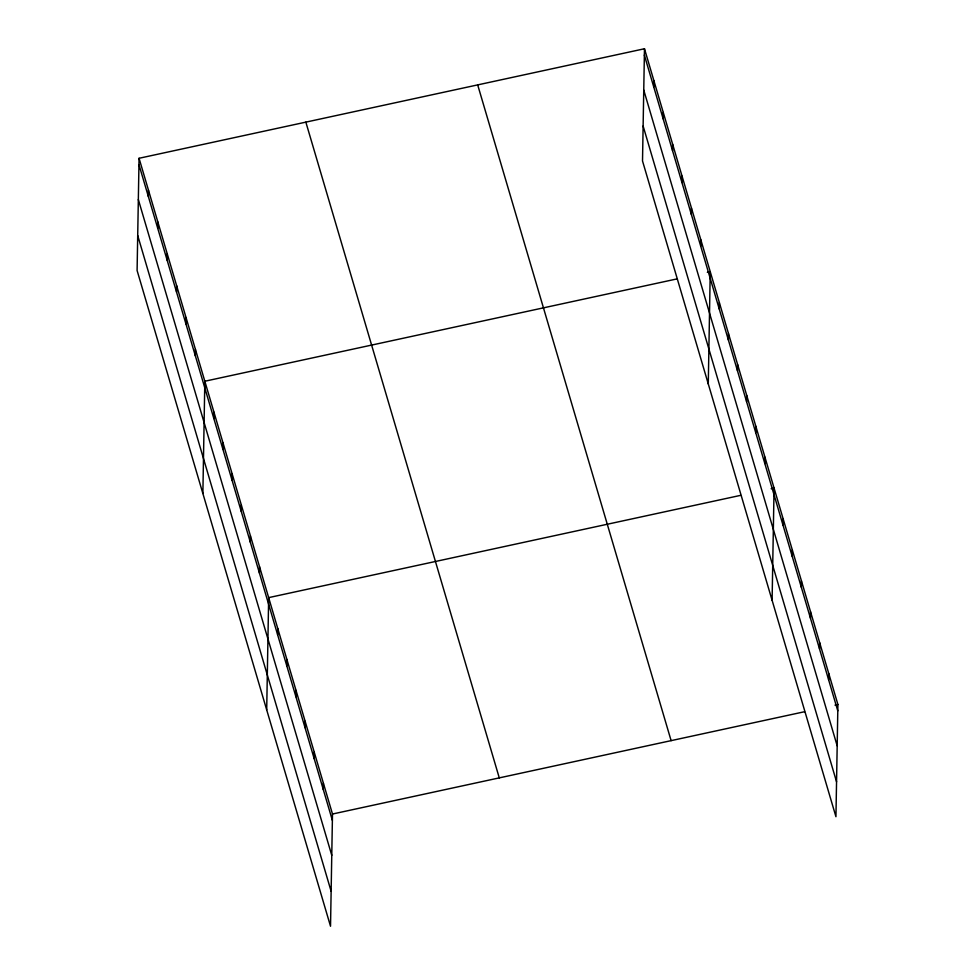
<?xml version="1.0" encoding="UTF-8"?>
<svg xmlns="http://www.w3.org/2000/svg" width="975" height="975" viewBox="0 0 975 975"><rect width="100%" height="100%" fill="white"/><g stroke="black" fill="none" stroke-linecap="round" stroke-linejoin="round"><path stroke-width="1.46" d="M139.059 158.279L137.097 270.502L330.525 926.25L332.487 814.027L139.059 158.279L644.475 48.75L837.903 704.498L835.941 816.721L642.513 160.973L644.475 48.75M148.346 196.487L148.456 190.125M157.743 228.333L157.853 221.983M167.139 260.179L167.249 253.829M176.536 292.037L176.646 285.687M185.92 323.883L186.042 317.533M195.317 355.741L195.427 349.379M202.873 493.46L204.823 381.237L676.882 278.935M213.83 418.494L213.952 412.145M222.958 449.414L223.068 443.064M232.074 480.334L232.184 473.972M241.191 511.241L241.3 504.892M250.307 542.161L250.417 535.799M259.423 573.068L259.545 566.719M266.699 709.849L268.661 597.626L740.707 495.337M277.668 634.896L277.777 628.546M286.784 665.815L286.894 659.453M295.9 696.723L296.01 690.373M305.017 727.642L305.138 721.293M314.145 758.55L314.255 752.2M323.261 789.47L323.371 783.12M653.75 86.958L653.859 80.596M663.146 118.804L663.256 112.454M672.543 150.65L672.652 144.3M681.939 182.508L682.049 176.158M691.336 214.354L691.446 208.004M700.733 246.212L700.842 239.85M708.277 383.931L710.239 271.708L707.338 272.33M719.245 308.978L719.355 302.616M728.362 339.885L728.471 333.535M737.478 370.805L737.588 364.443M746.594 401.712L746.704 395.362M755.723 432.632L755.832 426.27M764.839 463.539L764.948 457.19M772.102 600.32L774.065 488.109L771.164 488.731M783.071 525.367L783.181 519.017M792.188 556.286L792.309 549.937M801.316 587.194L801.426 580.844M810.432 618.113L810.542 611.764M819.548 649.021L819.658 642.671M828.665 679.941L828.774 673.591M332.487 814.027L804.546 711.726M835.002 705.132L837.903 704.498M644.353 55.1L837.781 710.848M643.744 90.041L837.172 745.79M643.122 126.031L836.55 781.792M477.689 84.898L671.117 740.647M305.845 122.131L499.273 777.879M138.95 164.629L332.378 820.377M138.34 199.57L331.768 855.319M137.719 235.56L331.134 891.308"/></g></svg>
